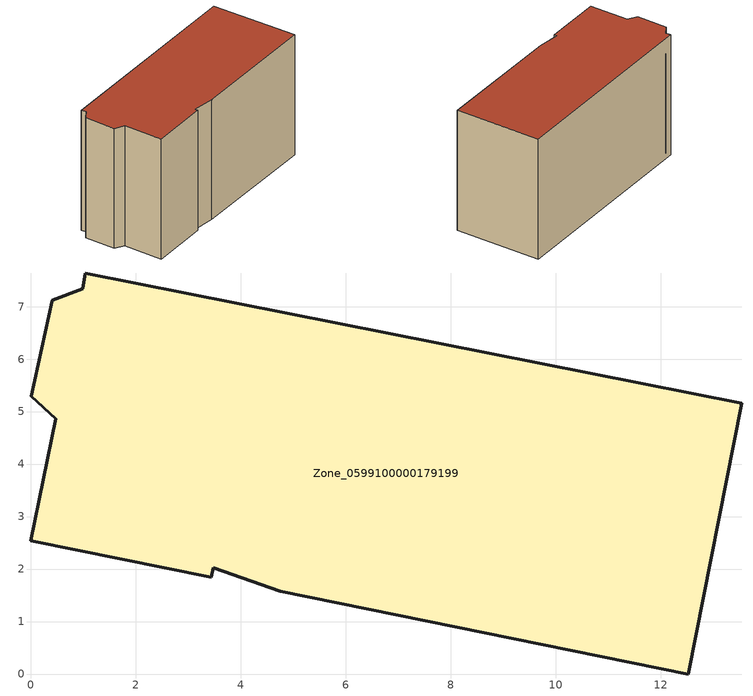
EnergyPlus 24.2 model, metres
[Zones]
Zone_0599100000179199
 floor ground (C_G): 3.44,1.84 0,2.54 0.47,4.86 0.01,5.29 0.41,7.12 0.99,7.34 1.04,7.64 13.54,5.16 12.53,0 4.75,1.58 3.48,2.03 z0
 wall outside (C_F): 0.99,7.34 0.41,7.12 0.01,5.29 0.47,4.86 0,2.54 3.44,1.84 3.48,2.03 4.75,1.58 12.53,0 13.54,5.16 1.04,7.64 0.99,7.34 z0:7.61
 roof outside (C_R): 0,2.54 3.44,1.84 3.48,2.03 4.75,1.58 12.53,0 13.54,5.16 1.04,7.64 0.99,7.34 0.41,7.12 0.01,5.29 0.47,4.86 z7.61
[BUILDING]
Pand.0599100000179199: North Axis=0; Terrain=City; Loads Convergence Tolerance Value=0.04; Temperature Convergence Tolerance Value=0.4; Solar Distribution=FullExterior; Maximum Number of Warmup Days=25; Minimum Number of Warmup Days=1
[Site:Location]
Rotterdam.The.Hague.AP_ZH_NLD Design_Conditions: Latitude=51.96; Longitude=4.45; Time Zone=1; Elevation=-4.5
[SITE:GROUNDTEMPERATURE:BUILDINGSURFACE]
18, 18, 18, 18, 18, 18, 18, 18, 18, 18, 18, 18
[MATERIAL] Thermal Absorptance=0.9; Solar Absorptance=0.7; Visible Absorptance=0.7
Name | Roughness | Thickness | Conductivity | Density | Specific Heat
G.TC.1946 | MediumSmooth | 0.15 | 1 | 540 | 1210
F.TC.1946 | Rough | 0.3 | 0.857143 | 1920 | 840
R.TC.1946 | MediumRough | 0.2 | 0.909091 | 1500 | 1000
[CONSTRUCTION]
C_G: G.TC.1946
C_F: F.TC.1946
C_R: R.TC.1946
[ZONE]
Zone_0599100000179199: Type=1; Multiplier=1; Ceiling Height=Autocalculate; Volume=Autocalculate; Floor Area=autocalculate; Part of Total Floor Area=Yes
[ZONEINFILTRATION:DESIGNFLOWRATE]
Infil_Zone_0599100000179199: Zone or ZoneList or Space or SpaceList=Zone_0599100000179199; Schedule=AlwaysOn; Design Flow Rate Calculation Method=Flow/Area; Flow Rate per Floor Area=0.003; Constant Term Coefficient=1; Temperature Term Coefficient=0; Velocity Term Coefficient=0; Velocity Squared Term Coefficient=0
[HVACTEMPLATE:ZONE:IDEALLOADSAIRSYSTEM]
Zone_0599100000179199: Maximum Heating Supply Air Temperature=50; Minimum Cooling Supply Air Temperature=13; Maximum Heating Supply Air Humidity Ratio=0.0156; Minimum Cooling Supply Air Humidity Ratio=0.0077; Heating Limit=NoLimit; Cooling Limit=NoLimit; Dehumidification Control Type=ConstantSensibleHeatRatio; Cooling Sensible Heat Ratio=0.7; Dehumidification Setpoint=60; Humidification Control Type=None; Humidification Setpoint=30; Outdoor Air Method=None; Outdoor Air Flow Rate per Person=0.00944; Outdoor Air Flow Rate per Zone Floor Area=0; Outdoor Air Flow Rate per Zone=0; Demand Controlled Ventilation Type=None; Outdoor Air Economizer Type=NoEconomizer; Heat Recovery Type=None; Sensible Heat Recovery Effectiveness=0.7; Latent Heat Recovery Effectiveness=0.65
[ZONECONTROL:THERMOSTAT]
ThermostatControl_Zone_0599100000179199: Zone or ZoneList=Zone_0599100000179199; Control Type Schedule=DualSetpointControlType; Control 1=Thermostat_Zone_0599100000179199; Temperature Difference Between Cutout And Setpoint=0
[THERMOSTATSETPOINT:DUALSETPOINT]
Thermostat_Zone_0599100000179199: Heating Setpoint Temperature Schedule=HeatingSetpoint_Zone_0599100000179199; Cooling Setpoint Temperature Schedule=CoolingSetpoint_Zone_0599100000179199
[SCHEDULE:COMPACT]
HeatingSetpoint_Zone_0599100000179199: Through: 12/31, For: AllDays, Until: 24:00, 21
CoolingSetpoint_Zone_0599100000179199: Through: 12/31, For: AllDays, Until: 24:00, 24
DualSetpointControlType: Through: 12/31, For: AllDays, Until: 24:00, 4
AlwaysOn: Through: 12/31, For: AllDays, Until: 24:00, 1
